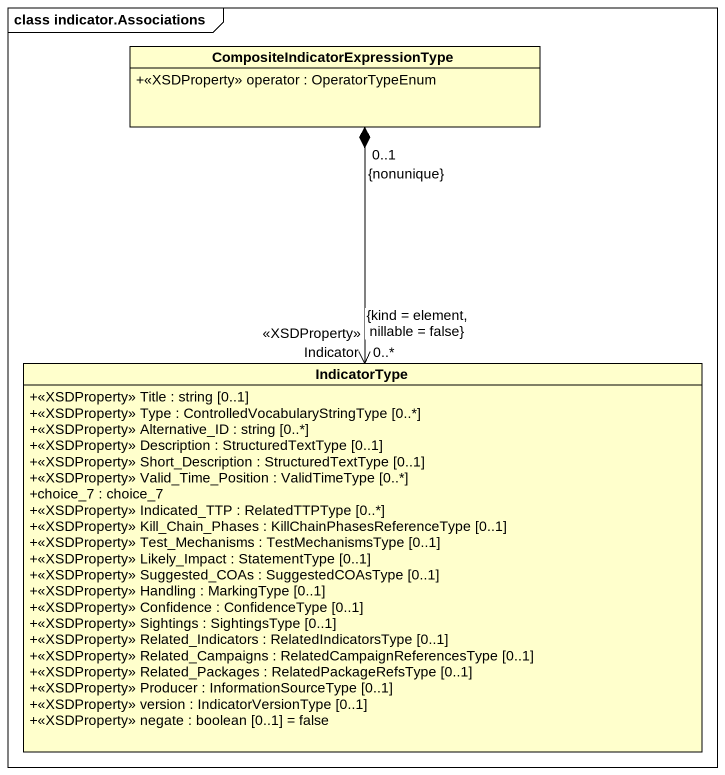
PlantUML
@startuml
mainframe class indicator.Associations
hide circle
hide empty members
skinparam classAttributeIconSize 0
class "CompositeIndicatorExpressionType" as CompositeIndicatorExpression {
  +<<XSDProperty>> operator : OperatorTypeEnum
}
class IndicatorType {
  +<<XSDProperty>> Title : string [0..1]
  +<<XSDProperty>> Type : ControlledVocabularyStringType [0..*]
  +<<XSDProperty>> Alternative_ID : string [0..*]
  +<<XSDProperty>> Description : StructuredTextType [0..1]
  +<<XSDProperty>> Short_Description : StructuredTextType [0..1]
  +<<XSDProperty>> Valid_Time_Position : ValidTimeType [0..*]
  +choice_7 : choice_7
  +<<XSDProperty>> Indicated_TTP : RelatedTTPType [0..*]
  +<<XSDProperty>> Kill_Chain_Phases : KillChainPhasesReferenceType [0..1]
  +<<XSDProperty>> Test_Mechanisms : TestMechanismsType [0..1]
  +<<XSDProperty>> Likely_Impact : StatementType [0..1]
  +<<XSDProperty>> Suggested_COAs : SuggestedCOAsType [0..1]
  +<<XSDProperty>> Handling : MarkingType [0..1]
  +<<XSDProperty>> Confidence : ConfidenceType [0..1]
  +<<XSDProperty>> Sightings : SightingsType [0..1]
  +<<XSDProperty>> Related_Indicators : RelatedIndicatorsType [0..1]
  +<<XSDProperty>> Related_Campaigns : RelatedCampaignReferencesType [0..1]
  +<<XSDProperty>> Related_Packages : RelatedPackageRefsType [0..1]
  +<<XSDProperty>> Producer : InformationSourceType [0..1]
  +<<XSDProperty>> version : IndicatorVersionType [0..1]
  +<<XSDProperty>> negate : boolean [0..1] = false
}
CompositeIndicatorExpression "0..1\n{nonunique}" *--> "Indicator\n<<XSDProperty>>\n0..*\n{kind = element, nillable = false}" IndicatorType
@enduml
